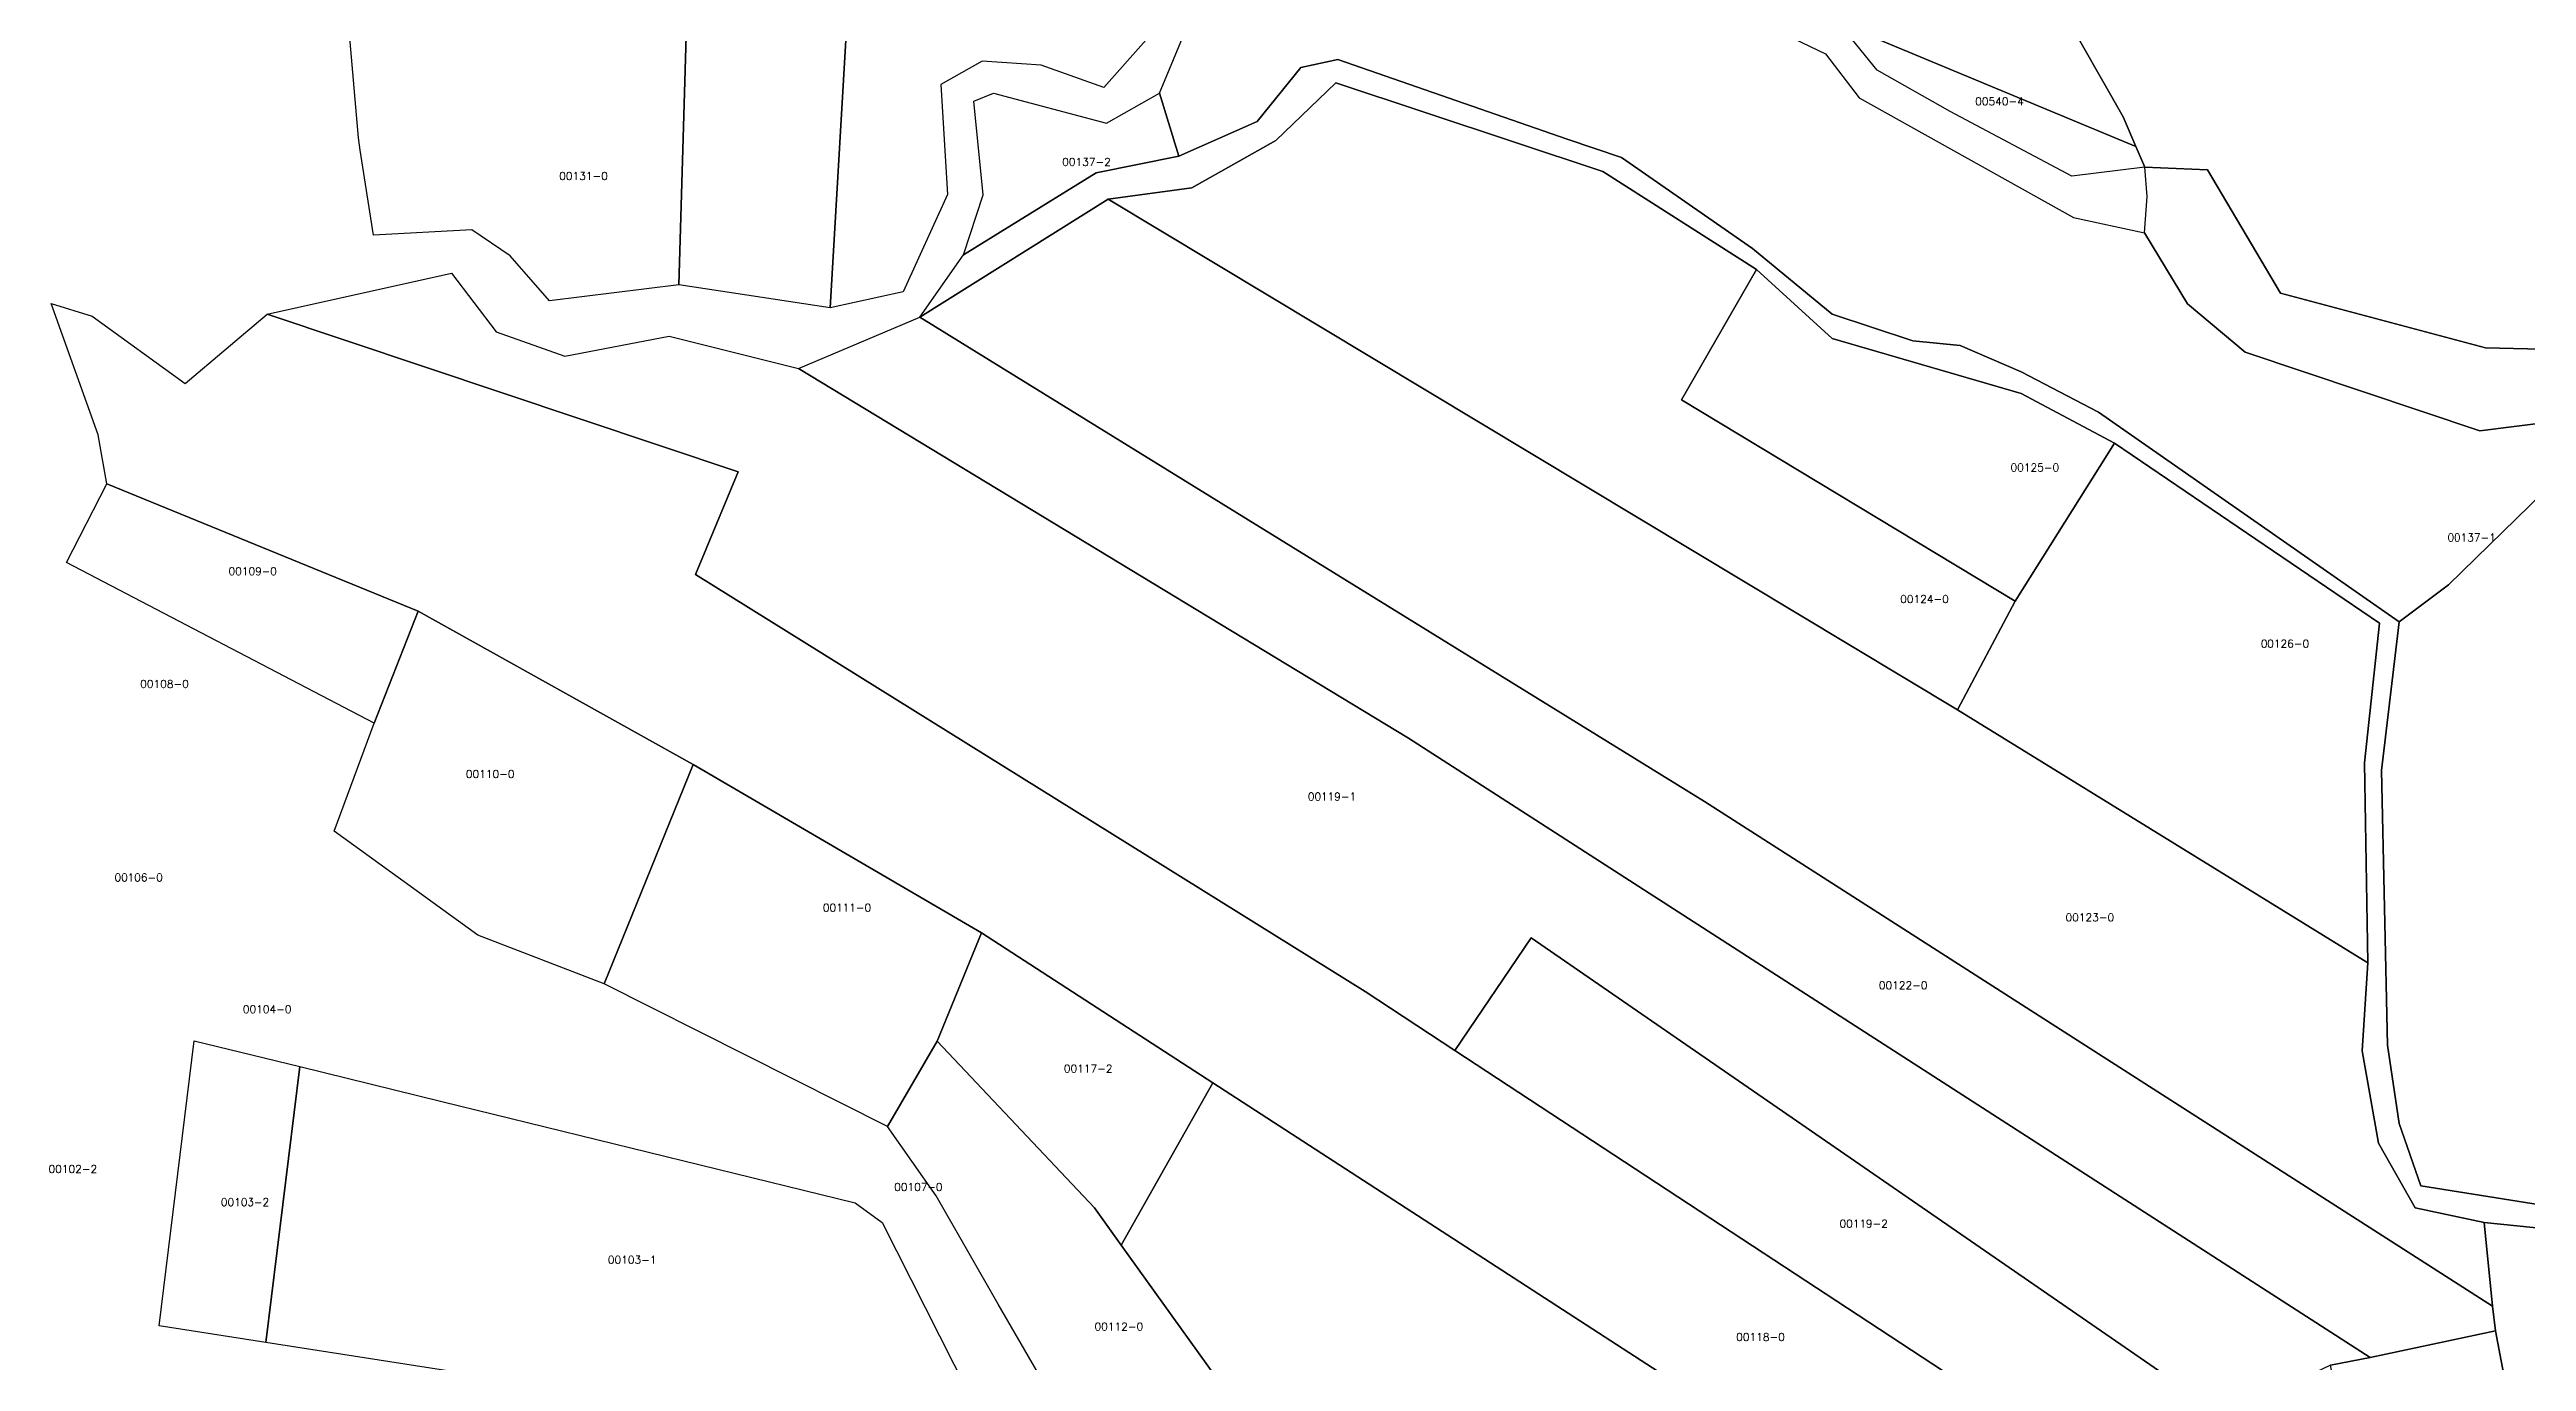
# Model space of a CAD drawing. Header units: metres. Extents: x 7423707 to 7427500, y 4706661 to 4708784.
# Drawn here: x 7423709.8 to 7424029.1, y 4707019.9 to 4707189 of the extents above; entities that cross this region are included whole.
import ezdxf

# ---------------------------------------------------------------- set-up
doc = ezdxf.new("R2010")
doc.units = ezdxf.units.M
doc.layers.add('Numrat_Parcelave', color=7, linetype='Continuous')
doc.layers.add('Parcelat_kadastrale2021', color=7, linetype='Continuous')
doc.styles.get("Standard").update_dxf_attribs({"font": 'simplex.shx'})

msp = doc.modelspace()

# ---------------------------------------------------------------- linework, layer by layer
at = {"layer": 'Parcelat_kadastrale2021'}
for points in [[(7423938.95, 4707193.01), (7423934.3, 4707196.68), (7423930.39, 4707196.57), (7423928.08, 4707197.53), (7423900.14, 4707207.5), (7423877.35, 4707215.41), (7423845.58, 4707226.43), (7423843.73, 4707230.64), (7423839.47, 4707246.44), (7423855.16, 4707253.92), (7423897.5, 4707252.43), (7423938.66, 4707233.48), (7423944.19, 4707228.91), (7423954.96, 4707217.46), (7423961.05, 4707208.53), (7423977.12, 4707180.28), (7423978.75, 4707176.47)], [(7423810.48, 4707155.69), (7423790.94, 4707158.62), (7423791.91, 4707190.68), (7423792.37, 4707218.27), (7423792.39, 4707238.96), (7423794.32, 4707246.09), (7423808.32, 4707240.78), (7423816.38, 4707240.9), (7423813.85, 4707214), (7423812.89, 4707197.58)], [(7423851.21, 4707190.23), (7423845.73, 4707184.07), (7423837.64, 4707186.97), (7423830.04, 4707187.46), (7423824.72, 4707184.44), (7423825.57, 4707170.3), (7423819.89, 4707157.75), (7423810.48, 4707155.69), (7423812.89, 4707197.58), (7423813.85, 4707214), (7423816.38, 4707240.9), (7423823.5, 4707241.02), (7423822.23, 4707242.59), (7423834.88, 4707244.26), (7423839, 4707228.98), (7423841.8, 4707222.63)], [(7423790.94, 4707158.62), (7423774.28, 4707156.56), (7423769.21, 4707162.36), (7423764.26, 4707165.74), (7423751.58, 4707165.02), (7423749.89, 4707176.01), (7423749.65, 4707177.57), (7423748.52, 4707190.94), (7423748.44, 4707191.95), (7423791.91, 4707190.68)], [(7423979.91, 4707173.8), (7423970.51, 4707172.66), (7423954.83, 4707180.98), (7423945.41, 4707186.29), (7423941.67, 4707190.88), (7423938.95, 4707193.01), (7423978.75, 4707176.47)], [(7423827.63, 4707162.52), (7423830.16, 4707170.26), (7423828.97, 4707182.31), (7423831.5, 4707183.35), (7423846.06, 4707179.48), (7423852.9, 4707183.35), (7423855.4, 4707175.22), (7423844.73, 4707173.09)], [(7423963.21, 4707117.87), (7423955.76, 4707103.89), (7423846.29, 4707169.69), (7423857.06, 4707171.15), (7423867.92, 4707177.25), (7423875.65, 4707184.69), (7423910.07, 4707173.26), (7423929.84, 4707160.62), (7423920.19, 4707143.82)], [(7423955.76, 4707103.89), (7424008.67, 4707071.25), (7424007.92, 4707059.94), (7424010.01, 4707048.04), (7424014.76, 4707039.71), (7424023.64, 4707037.79), (7424024.74, 4707027.04), (7423923.16, 4707092.04), (7423822.02, 4707154.47), (7423846.29, 4707169.69)], [(7423767.42, 4707152.6), (7423776.25, 4707149.44), (7423789.69, 4707152.02), (7423806.36, 4707147.84), (7423884.98, 4707100.21), (7424008.93, 4707020.39), (7424003.84, 4707019.4), (7423995.46, 4707015.43), (7423991.36, 4707012.66), (7423991.08, 4707012.24), (7423900.8, 4707074.51), (7423890.96, 4707059.99), (7423879.4, 4707067.58), (7423793.11, 4707121.31), (7423798.6, 4707134.53), (7423737.89, 4707154.86), (7423761.66, 4707160.15)], [(7423975.99, 4707138.25), (7423963.21, 4707117.87), (7423920.19, 4707143.82), (7423929.84, 4707160.62), (7423939.6, 4707151.71), (7423963.97, 4707144.62)], [(7423717.25, 4707133.01), (7423716.11, 4707139.3), (7423710.06, 4707156.24), (7423715.32, 4707154.62), (7423727.34, 4707145.94), (7423737.89, 4707154.86), (7423798.6, 4707134.53), (7423793.11, 4707121.31), (7423879.4, 4707067.58), (7423890.96, 4707059.99), (7423985.46, 4706998), (7423986.25, 4706987.26), (7423969.33, 4706984.8), (7423859.77, 4707055.82), (7423829.97, 4707075.13), (7423792.8, 4707096.83), (7423757.37, 4707116.6)], [(7423806.36, 4707147.84), (7423822.02, 4707154.47), (7423923.16, 4707092.04), (7424024.74, 4707027.04), (7424025.09, 4707023.85), (7424008.93, 4707020.39), (7423884.98, 4707100.21)], [(7424012.67, 4707115.23), (7424019.06, 4707119.99), (7424041.83, 4707142.2), (7424049.61, 4707143.04), (7424075.11, 4707148.45), (7424075.03, 4707103.01), (7424074.87, 4707039.11), (7424055.33, 4707040.59), (7424047.31, 4707037.47), (7424015.49, 4707042.53), (7424012.67, 4707050.56), (7424011.18, 4707060.65), (7424010.43, 4707096.05)], [(7423963.21, 4707117.87), (7423975.99, 4707138.25), (7424010.17, 4707115.05), (7424008.23, 4707097.05), (7424008.67, 4707071.25), (7423955.76, 4707103.89)], [(7423712.02, 4707122.85), (7423717.25, 4707133.01), (7423757.37, 4707116.6), (7423751.68, 4707102.15)], [(7423792.8, 4707096.83), (7423781.34, 4707068.58), (7423765.04, 4707074.83), (7423746.51, 4707088.22), (7423751.68, 4707102.15), (7423757.37, 4707116.6)], [(7423824.25, 4707061.19), (7423817.87, 4707050.16), (7423781.34, 4707068.58), (7423792.8, 4707096.83), (7423829.97, 4707075.13)], [(7423847.98, 4707034.88), (7423844.52, 4707039.71), (7423824.25, 4707061.19), (7423829.97, 4707075.13), (7423859.77, 4707055.82)], [(7423987.33, 4707006.7), (7423985.46, 4706998), (7423890.96, 4707059.99), (7423900.8, 4707074.51), (7423991.08, 4707012.24)], [(7423728.49, 4707061.23), (7423742.1, 4707057.89), (7423737.72, 4707022.35), (7423723.97, 4707024.5)], [(7423844.52, 4707039.71), (7423847.98, 4707034.88), (7423864.49, 4707011.85), (7423875.97, 4706997.9), (7423861.62, 4706977.07), (7423849.53, 4706991.26), (7423837.25, 4707018.37), (7423832.12, 4707027.29), (7423824.13, 4707041.24), (7423817.87, 4707050.16), (7423824.25, 4707061.19)], [(7423742.1, 4707057.89), (7423760.42, 4707053.38), (7423813.67, 4707040.36), (7423817.16, 4707037.79), (7423839.34, 4706993.98), (7423836.92, 4706991.75), (7423828.84, 4706999.27), (7423816.16, 4707007.16), (7423794.22, 4707013.52), (7423737.72, 4707022.35)], [(7423969.33, 4706984.8), (7423958.48, 4706985.32), (7423938.22, 4706990.76), (7423920.08, 4706998.66), (7423916.8, 4706983.4), (7423912.84, 4706969.86), (7423890.7, 4706983.8), (7423875.97, 4706997.9), (7423864.49, 4707011.85), (7423847.98, 4707034.88), (7423859.77, 4707055.82)], [(7424038.38, 4707036.28), (7424043.4, 4707000.65), (7424046.85, 4706981.08), (7424048.82, 4706968.49), (7424061.69, 4706916.84), (7424047.19, 4706912.23), (7424037.83, 4706956.51), (7424025.09, 4707023.85), (7424024.74, 4707027.04), (7424023.64, 4707037.79)], [(7424025.09, 4707023.85), (7424037.83, 4706956.51), (7424047.19, 4706912.23), (7424037.56, 4706904.74), (7424025.46, 4706905.46), (7424018.62, 4706943.55), (7424003.84, 4707019.4), (7424008.93, 4707020.39)]]:
    msp.add_lwpolyline(points, close=True, dxfattribs=at)
for points in [[(7424049.04, 4707149.9), (7424023.82, 4707150.52), (7423997.4, 4707157.57), (7423987.97, 4707173.44), (7423979.91, 4707173.8), (7423978.75, 4707176.47), (7423977.12, 4707180.28), (7423961.05, 4707208.53)], [(7423932.56, 4707191.39), (7423938.76, 4707188.42), (7423943.07, 4707182.76), (7423970.72, 4707167.3), (7423979.85, 4707165.34), (7423985.42, 4707156.21), (7423992.84, 4707149.96), (7424023.08, 4707139.83), (7424041.83, 4707142.2), (7424019.06, 4707119.99), (7424012.67, 4707115.23), (7423973.93, 4707142.24), (7423963.97, 4707147.44), (7423956.12, 4707150.84), (7423950.02, 4707151.43), (7423939.62, 4707154.85), (7423929.36, 4707163.33), (7423912.46, 4707175.05), (7423905.47, 4707177.43), (7423875.89, 4707187.69), (7423871.13, 4707186.65), (7423865.51, 4707179.68), (7423855.4, 4707175.22), (7423852.9, 4707183.35), (7423858.53, 4707196.91)], [(7424038.38, 4707036.28), (7424023.64, 4707037.79), (7424014.76, 4707039.71), (7424010.01, 4707048.04), (7424007.92, 4707059.94), (7424008.67, 4707071.25), (7424008.23, 4707097.05), (7424010.17, 4707115.05), (7423975.99, 4707138.25), (7423963.97, 4707144.62), (7423939.6, 4707151.71), (7423929.84, 4707160.62), (7423910.07, 4707173.26), (7423875.65, 4707184.69), (7423867.92, 4707177.25), (7423857.06, 4707171.15), (7423846.29, 4707169.69), (7423822.02, 4707154.47), (7423827.63, 4707162.52), (7423844.73, 4707173.09), (7423855.4, 4707175.22), (7423865.51, 4707179.68), (7423871.13, 4707186.65), (7423875.89, 4707187.69), (7423905.47, 4707177.43), (7423912.46, 4707175.05), (7423929.36, 4707163.33), (7423939.62, 4707154.85), (7423950.02, 4707151.43), (7423956.12, 4707150.84), (7423963.97, 4707147.44), (7423973.93, 4707142.24), (7424012.67, 4707115.23), (7424010.43, 4707096.05), (7424011.18, 4707060.65), (7424012.67, 4707050.56), (7424015.49, 4707042.53), (7424047.31, 4707037.47)], [(7424041.83, 4707142.2), (7424023.08, 4707139.83), (7423992.84, 4707149.96), (7423985.42, 4707156.21), (7423979.85, 4707165.34), (7423980.23, 4707170.04), (7423979.91, 4707173.8), (7423987.97, 4707173.44), (7423997.4, 4707157.57), (7424023.82, 4707150.52), (7424049.04, 4707149.9)]]:
    msp.add_lwpolyline(points, dxfattribs=at)

# ---------------------------------------------------------------- texts
at = {"layer": 'Numrat_Parcelave'}
for s, p in [('00540-4', (7423958.06, 4707181.78)), ('00131-0', (7423775.55, 4707172.16)), ('00137-2', (7423840.37, 4707173.98)), ('00125-0', (7423962.59, 4707134.6)), ('00137-1', (7424018.9, 4707125.58)), ('00109-0', (7423732.9, 4707121.23)), ('00124-0', (7423948.38, 4707117.64)), ('00126-0', (7423994.84, 4707111.9)), ('00108-0', (7423721.54, 4707106.71)), ('00110-0', (7423763.52, 4707095.1)), ('00119-1', (7423872.01, 4707092.2)), ('00106-0', (7423718.2, 4707081.77)), ('00111-0', (7423809.5, 4707077.88)), ('00123-0', (7423969.69, 4707076.62)), ('00122-0', (7423945.64, 4707067.87)), ('00104-0', (7423734.77, 4707064.79)), ('00117-2', (7423840.59, 4707057.14)), ('00102-2', (7423709.72, 4707044.19)), ('00107-0', (7423818.7, 4707041.88)), ('00103-2', (7423731.91, 4707039.93)), ('00119-2', (7423940.54, 4707037.16)), ('00103-1', (7423781.82, 4707032.5)), ('00112-0', (7423844.53, 4707023.89)), ('00118-0', (7423927.23, 4707022.54))]:
    msp.add_text(s, height=1, dxfattribs=at).set_placement(p)

doc.saveas('drawing.dxf')
